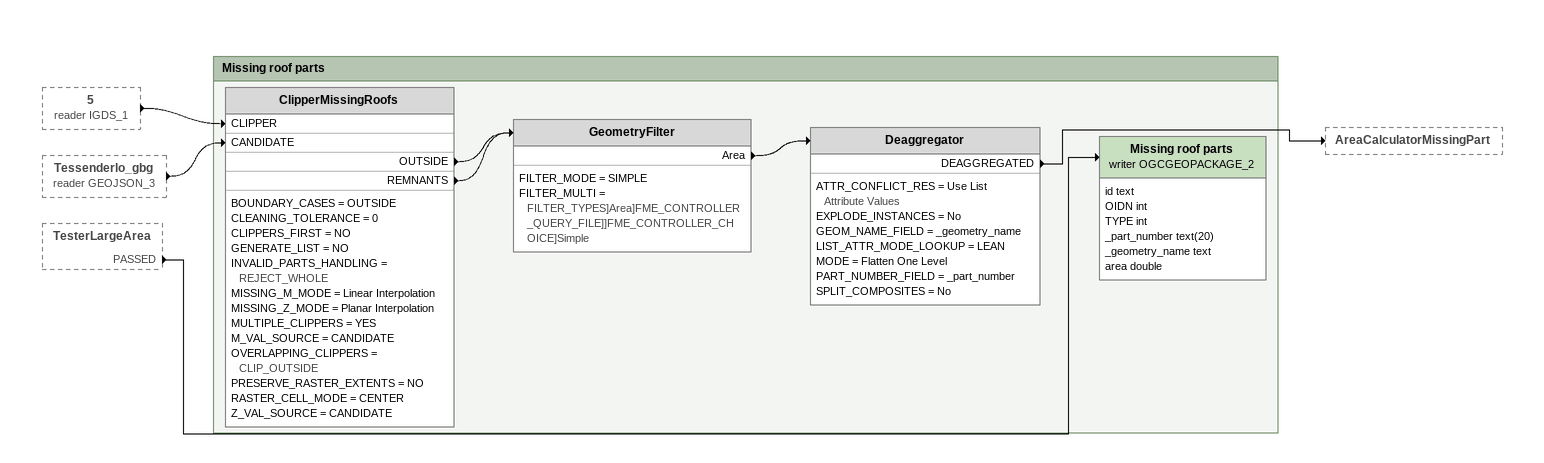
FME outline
5 (reader IGDS_1) [outside]
    -> ClipperMissingRoofs [CLIPPER]
Tessenderlo_gbg (reader GEOJSON_3) [outside]
    -> ClipperMissingRoofs [CANDIDATE]
TesterLargeArea [outside]
    PASSED -> Missing roof parts (writer OGCGEOPACKAGE_2)

Bookmark: Missing roof parts
ClipperMissingRoofs
    BOUNDARY_CASES = OUTSIDE
    CLEANING_TOLERANCE = 0
    CLIPPERS_FIRST = NO
    GENERATE_LIST = NO
    INVALID_PARTS_HANDLING = REJECT_WHOLE
    MISSING_M_MODE = Linear Interpolation
    MISSING_Z_MODE = Planar Interpolation
    MULTIPLE_CLIPPERS = YES
    M_VAL_SOURCE = CANDIDATE
    OVERLAPPING_CLIPPERS = CLIP_OUTSIDE
    PRESERVE_RASTER_EXTENTS = NO
    RASTER_CELL_MODE = CENTER
    Z_VAL_SOURCE = CANDIDATE
    OUTSIDE -> GeometryFilter
    REMNANTS -> GeometryFilter
GeometryFilter
    FILTER_MODE = SIMPLE
    FILTER_MULTI = FILTER_TYPES]Area]FME_CONTROLLER_QUERY_FILE]]FME_CONTROLLER_CHOICE]Simple
    Area -> Deaggregator
Deaggregator
    ATTR_CONFLICT_RES = Use List Attribute Values
    EXPLODE_INSTANCES = No
    GEOM_NAME_FIELD = _geometry_name
    LIST_ATTR_MODE_LOOKUP = LEAN
    MODE = Flatten One Level
    PART_NUMBER_FIELD = _part_number
    SPLIT_COMPOSITES = No
    DEAGGREGATED -> AreaCalculatorMissingPart
Missing roof parts (writer OGCGEOPACKAGE_2)
    attributes: id text, OIDN int, TYPE int, _part_number text(20), _geometry_name text, area double
